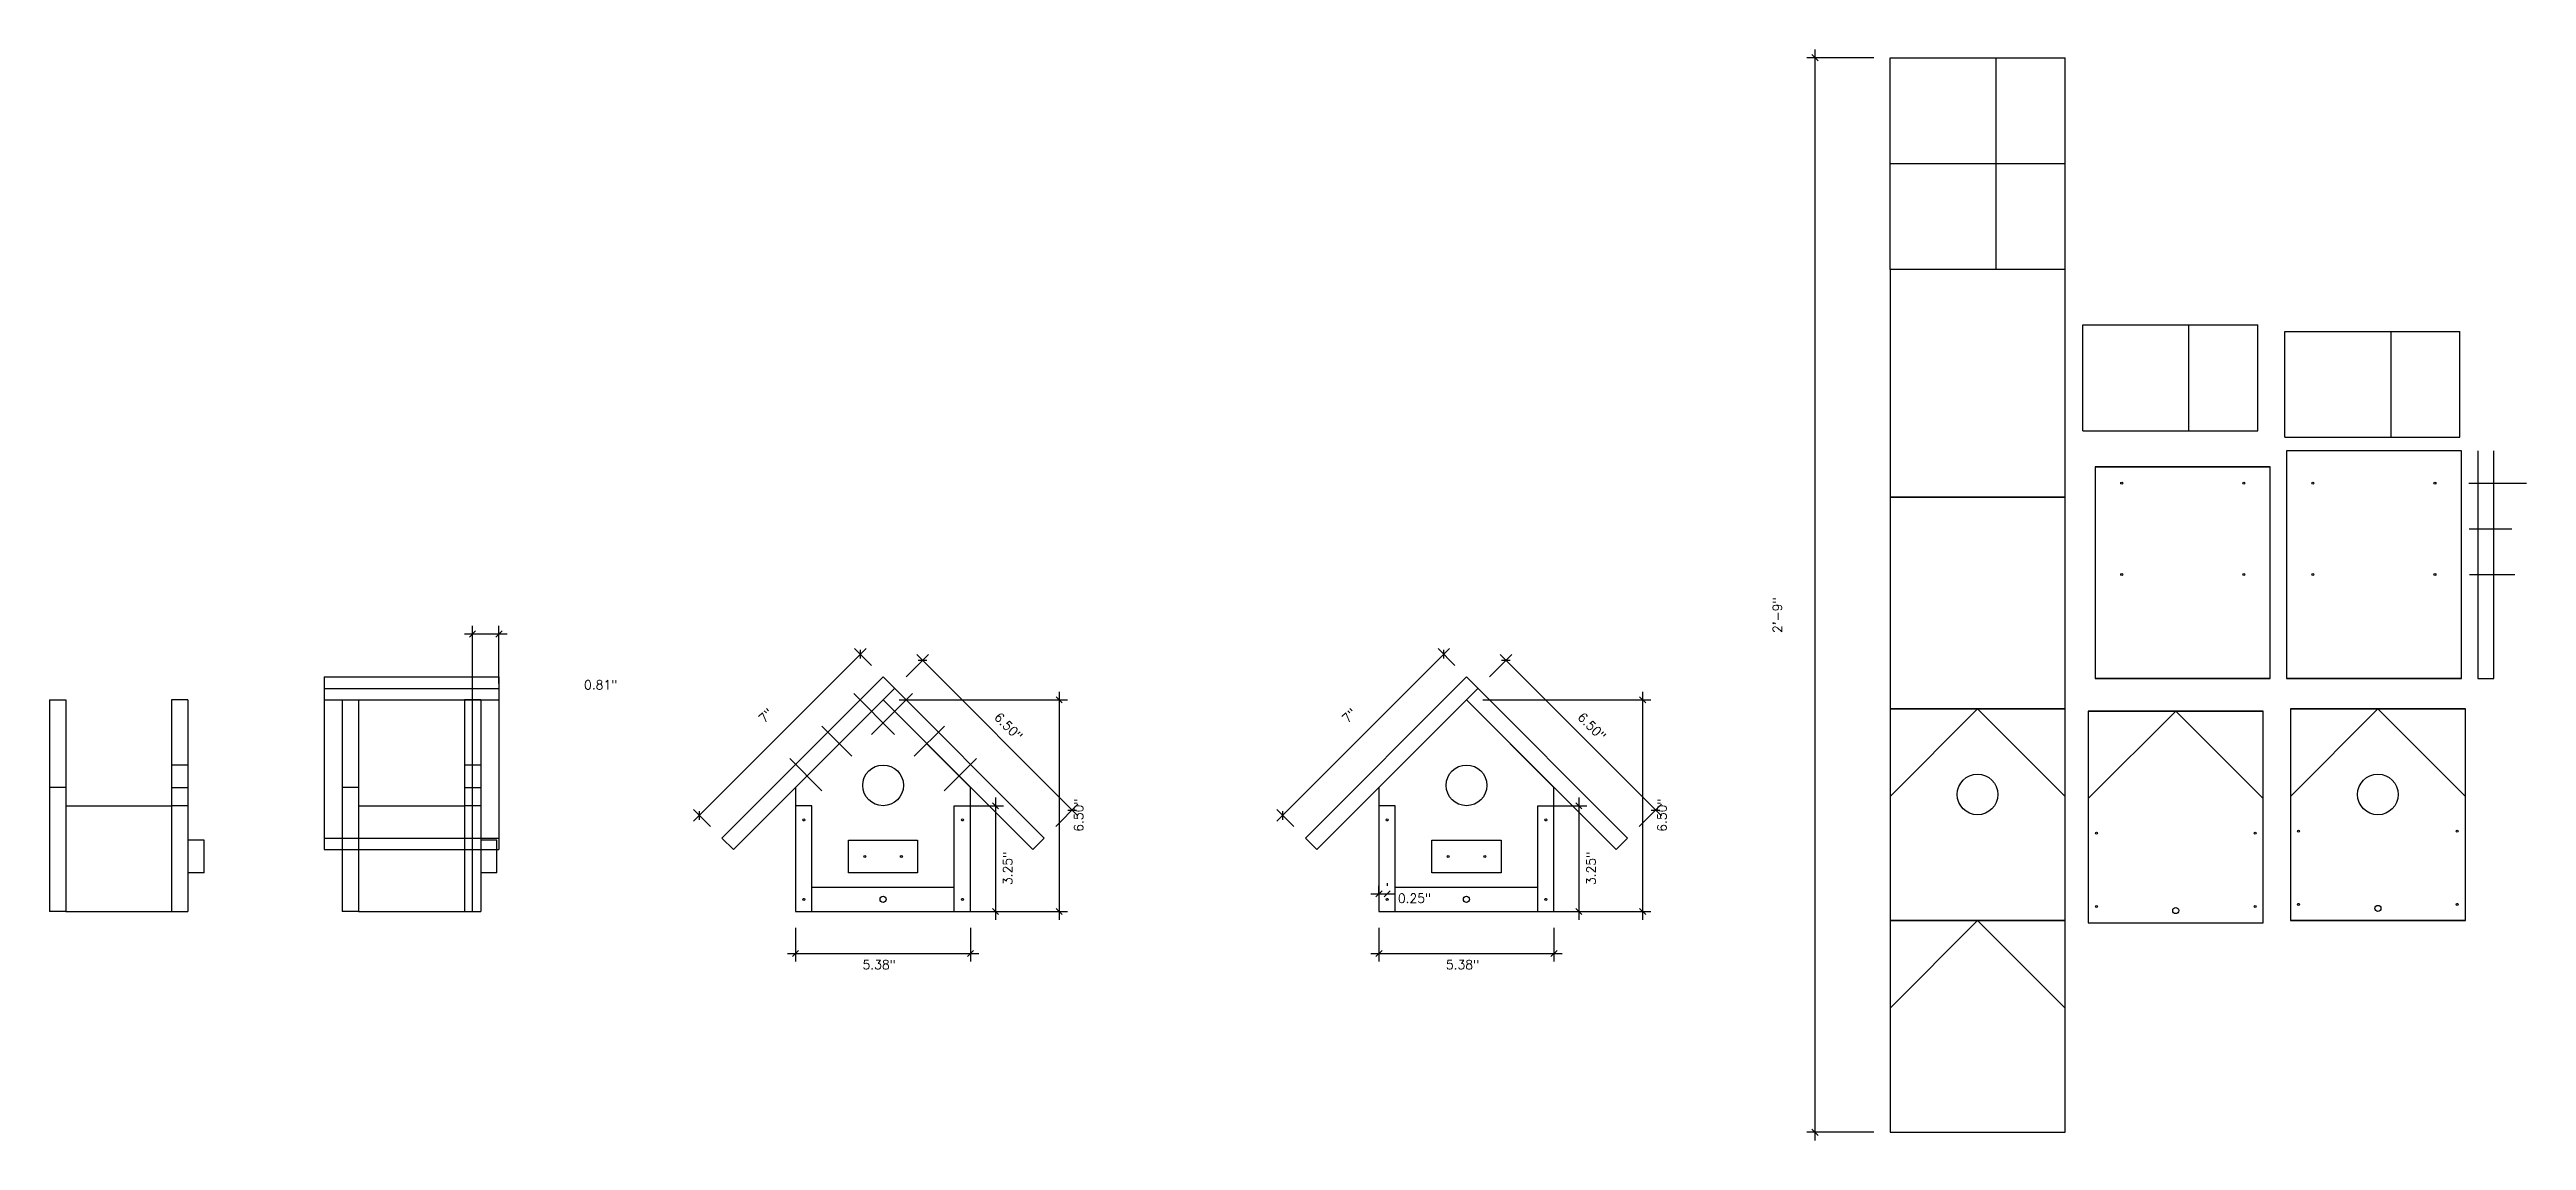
# Model space of a CAD drawing. Extents: x 82.8 to 158.9, y 206.1 to 239.6.
import ezdxf
from ezdxf.enums import TextEntityAlignment as Align

# ---------------------------------------------------------------- set-up
doc = ezdxf.new("R2010")
doc.units = 0
doc.header["$MEASUREMENT"] = 0
doc.layers.get('0').update_dxf_attribs({"linetype": 'CONTINUOUS'})
doc.layers.get('DEFPOINTS').update_dxf_attribs({"linetype": 'CONTINUOUS'})
doc.layers.add('PPCLCBH', color=131, linetype='CONTINUOUS')
doc.styles.add('DCADTXTSTYLE1', font='ROMANS')
doc.dimstyles.new('DCADSTYLE1', dxfattribs={"dimtxt": 0.28125, "dimasz": 0.09375, "dimexe": 0.25, "dimexo": 0.5, "dimgap": 0.5, "dimtad": 1, "dimdec": 4, "dimzin": 0, "dimtxsty": 'DCADTXTSTYLE1', "dimblk1": '_TICKMARKS_3', "dimblk2": '_TICKMARKS_3', "dimsah": 1, "dimcen": 0.09, "dimdle": 0.25, "dimclrd": 3, "dimclre": 3, "dimclrt": 51, "dimazin": 3, "dimtfac": 1, "dimtdec": 4, "dimtofl": 0, "dimtmove": 0, "dimatfit": 3, "dimtolj": 1, "dimtzin": 0})
doc.dimstyles.new('DCADSTYLE2', dxfattribs={"dimtxt": 0.28125, "dimasz": 0.09375, "dimexe": 0.25, "dimexo": 0.5, "dimgap": 0.5, "dimtad": 1, "dimdec": 4, "dimzin": 0, "dimtxsty": 'DCADTXTSTYLE1', "dimblk1": '_TICKMARKS_3', "dimblk2": '_TICKMARKS_3', "dimsah": 1, "dimcen": 0.09, "dimdle": 0.25, "dimclrd": 131, "dimclre": 131, "dimclrt": 51, "dimazin": 3, "dimtfac": 1, "dimtdec": 4, "dimtofl": 0, "dimtmove": 0, "dimatfit": 3, "dimtolj": 1, "dimtzin": 0})

# ---------------------------------------------------------------- blocks, each defined once
blk = doc.blocks.new('_TICKMARKS_3')
at = {"color": 3, "linetype": 'CONTINUOUS'}
blk.add_line((-1, -1), (1, 1), dxfattribs=at)
blk = doc.blocks.new('*D1')
at = {"color": 3, "linetype": 'CONTINUOUS', "ltscale": 12}
for p, q in [((108.923, 219.601), (114.086, 219.601)), ((113.836, 219.851), (113.836, 212.85)), ((108.923, 213.1), (114.086, 213.1))]:
    blk.add_line(p, q, dxfattribs=at)
at = {"layer": 'DEFPOINTS', "color": 3, "linetype": 'CONTINUOUS', "ltscale": 12}
for p in [(108.423, 219.601), (113.836, 219.601), (108.423, 213.1)]:
    blk.add_point(p, dxfattribs=at)
at = {"color": 3, "linetype": 'CONTINUOUS', "ltscale": 12, "xscale": 0.09375, "yscale": 0.09375, "zscale": 0.09375}
for p, rotation in [((113.836, 219.601), 90), ((113.836, 213.1), -90)]:
    blk.add_blockref('_TICKMARKS_3', p, dxfattribs=dict(at, rotation=rotation))
at = {"color": 51, "linetype": 'CONTINUOUS', "ltscale": 12, "style": 'DCADTXTSTYLE1', "width": 0.985}
blk.add_text('6.50"', height=0.2812, rotation=450, dxfattribs=at).set_placement((114.656, 215.551), align=Align.BOTTOM_LEFT)
blk = doc.blocks.new('*D2')
at = {"color": 131, "linetype": 'CONTINUOUS', "ltscale": 12}
for p, q in [((105.736, 212.6), (105.736, 211.566)), ((111.111, 212.6), (111.111, 211.566)), ((105.486, 211.816), (111.361, 211.816))]:
    blk.add_line(p, q, dxfattribs=at)
at = {"layer": 'DEFPOINTS', "color": 131, "linetype": 'CONTINUOUS', "ltscale": 12}
for p in [(105.736, 213.1), (111.111, 213.1), (105.736, 211.816)]:
    blk.add_point(p, dxfattribs=at)
at = {"color": 3, "linetype": 'CONTINUOUS', "ltscale": 12, "xscale": 0.09375, "yscale": 0.09375, "zscale": 0.09375, "rotation": 180}
blk.add_blockref('_TICKMARKS_3', (105.736, 211.816), dxfattribs=at)
at = {"color": 3, "linetype": 'CONTINUOUS', "ltscale": 12, "xscale": 0.09375, "yscale": 0.09375, "zscale": 0.09375}
blk.add_blockref('_TICKMARKS_3', (111.111, 211.816), dxfattribs=at)
at = {"color": 51, "linetype": 'CONTINUOUS', "ltscale": 12, "style": 'DCADTXTSTYLE1', "width": 0.985}
blk.add_text('5.38"', height=0.2812, dxfattribs=at).set_placement((107.794, 211.246), align=Align.BOTTOM_LEFT)
blk = doc.blocks.new('*D3')
at = {"color": 131, "linetype": 'CONTINUOUS', "ltscale": 12}
for p, q in [((111.111, 216.35), (112.125, 216.35)), ((111.875, 216.6), (111.875, 212.85)), ((111.111, 213.1), (112.125, 213.1))]:
    blk.add_line(p, q, dxfattribs=at)
at = {"layer": 'DEFPOINTS', "color": 131, "linetype": 'CONTINUOUS', "ltscale": 12}
for p in [(110.611, 216.35), (111.875, 216.35), (110.611, 213.1)]:
    blk.add_point(p, dxfattribs=at)
at = {"color": 3, "linetype": 'CONTINUOUS', "ltscale": 12, "xscale": 0.09375, "yscale": 0.09375, "zscale": 0.09375}
for p, rotation in [((111.875, 216.35), 90), ((111.875, 213.1), -90)]:
    blk.add_blockref('_TICKMARKS_3', p, dxfattribs=dict(at, rotation=rotation))
at = {"color": 51, "linetype": 'CONTINUOUS', "ltscale": 12, "style": 'DCADTXTSTYLE1', "width": 0.985}
blk.add_text('3.25"', height=0.2812, rotation=450, dxfattribs=at).set_placement((112.476, 213.916), align=Align.BOTTOM_LEFT)
blk = doc.blocks.new('*D4')
at = {"color": 131, "linetype": 'CONTINUOUS', "ltscale": 12}
for p, q in [((109.13, 220.308), (109.814, 220.991)), ((109.46, 220.991), (114.41, 216.041)), ((113.727, 215.712), (114.41, 216.395))]:
    blk.add_line(p, q, dxfattribs=at)
at = {"layer": 'DEFPOINTS', "color": 131, "linetype": 'CONTINUOUS', "ltscale": 12}
for p in [(109.637, 220.814), (108.777, 219.954), (113.373, 215.358)]:
    blk.add_point(p, dxfattribs=at)
at = {"color": 3, "linetype": 'CONTINUOUS', "ltscale": 12, "xscale": 0.09375, "yscale": 0.09375, "zscale": 0.09375}
for p, rotation in [((109.637, 220.814), 134.999999999992), ((114.233, 216.218), -45.000000000008)]:
    blk.add_blockref('_TICKMARKS_3', p, dxfattribs=dict(at, rotation=rotation))
at = {"color": 51, "linetype": 'CONTINUOUS', "ltscale": 12, "style": 'DCADTXTSTYLE1', "width": 0.985}
blk.add_text('6.50"', height=0.2812, rotation=315, dxfattribs=at).set_placement((111.755, 218.986), align=Align.BOTTOM_LEFT)
blk = doc.blocks.new('*D5')
at = {"color": 131, "linetype": 'CONTINUOUS', "ltscale": 12}
for p, q in [((102.6, 215.878), (107.903, 221.181)), ((108.07, 220.661), (107.55, 221.181)), ((103.12, 215.712), (102.6, 216.232))]:
    blk.add_line(p, q, dxfattribs=at)
at = {"layer": 'DEFPOINTS', "color": 131, "linetype": 'CONTINUOUS', "ltscale": 12}
for p in [(108.423, 220.308), (102.777, 216.055), (103.474, 215.358)]:
    blk.add_point(p, dxfattribs=at)
at = {"color": 3, "linetype": 'CONTINUOUS', "ltscale": 12, "xscale": 0.09375, "yscale": 0.09375, "zscale": 0.09375}
for p, rotation in [((107.727, 221.005), 45), ((102.777, 216.055), 225)]:
    blk.add_blockref('_TICKMARKS_3', p, dxfattribs=dict(at, rotation=rotation))
at = {"color": 51, "linetype": 'CONTINUOUS', "ltscale": 12, "style": 'DCADTXTSTYLE1', "width": 0.985}
blk.add_text('7"', height=0.2812, rotation=45, dxfattribs=at).set_placement((104.832, 218.806), align=Align.BOTTOM_LEFT)
blk = doc.blocks.new('*D6')
at = {"color": 3, "linetype": 'CONTINUOUS', "ltscale": 12}
for p, q in [((126.845, 219.601), (132.008, 219.601)), ((131.758, 219.851), (131.758, 212.85)), ((126.845, 213.1), (132.008, 213.1))]:
    blk.add_line(p, q, dxfattribs=at)
at = {"layer": 'DEFPOINTS', "color": 3, "linetype": 'CONTINUOUS', "ltscale": 12}
for p in [(126.345, 219.601), (131.758, 219.601), (126.345, 213.1)]:
    blk.add_point(p, dxfattribs=at)
at = {"color": 3, "linetype": 'CONTINUOUS', "ltscale": 12, "xscale": 0.09375, "yscale": 0.09375, "zscale": 0.09375}
for p, rotation in [((131.758, 219.601), 90), ((131.758, 213.1), -90)]:
    blk.add_blockref('_TICKMARKS_3', p, dxfattribs=dict(at, rotation=rotation))
at = {"color": 51, "linetype": 'CONTINUOUS', "ltscale": 12, "style": 'DCADTXTSTYLE1', "width": 0.985}
blk.add_text('6.50"', height=0.2812, rotation=450, dxfattribs=at).set_placement((132.579, 215.551), align=Align.BOTTOM_LEFT)
blk = doc.blocks.new('*D7')
at = {"color": 131, "linetype": 'CONTINUOUS', "ltscale": 12}
for p, q in [((123.658, 212.6), (123.658, 211.566)), ((129.033, 212.6), (129.033, 211.566)), ((123.408, 211.816), (129.283, 211.816))]:
    blk.add_line(p, q, dxfattribs=at)
at = {"layer": 'DEFPOINTS', "color": 131, "linetype": 'CONTINUOUS', "ltscale": 12}
for p in [(123.658, 213.1), (129.033, 213.1), (123.658, 211.816)]:
    blk.add_point(p, dxfattribs=at)
at = {"color": 3, "linetype": 'CONTINUOUS', "ltscale": 12, "xscale": 0.09375, "yscale": 0.09375, "zscale": 0.09375, "rotation": 180}
blk.add_blockref('_TICKMARKS_3', (123.658, 211.816), dxfattribs=at)
at = {"color": 3, "linetype": 'CONTINUOUS', "ltscale": 12, "xscale": 0.09375, "yscale": 0.09375, "zscale": 0.09375}
blk.add_blockref('_TICKMARKS_3', (129.033, 211.816), dxfattribs=at)
at = {"color": 51, "linetype": 'CONTINUOUS', "ltscale": 12, "style": 'DCADTXTSTYLE1', "width": 0.985}
blk.add_text('5.38"', height=0.2812, dxfattribs=at).set_placement((125.716, 211.246), align=Align.BOTTOM_LEFT)
blk = doc.blocks.new('*D8')
at = {"color": 131, "linetype": 'CONTINUOUS', "ltscale": 12}
for p, q in [((129.033, 216.35), (130.047, 216.35)), ((129.797, 216.6), (129.797, 212.85)), ((129.033, 213.1), (130.047, 213.1))]:
    blk.add_line(p, q, dxfattribs=at)
at = {"layer": 'DEFPOINTS', "color": 131, "linetype": 'CONTINUOUS', "ltscale": 12}
for p in [(128.533, 216.35), (129.797, 216.35), (128.533, 213.1)]:
    blk.add_point(p, dxfattribs=at)
at = {"color": 3, "linetype": 'CONTINUOUS', "ltscale": 12, "xscale": 0.09375, "yscale": 0.09375, "zscale": 0.09375}
for p, rotation in [((129.797, 216.35), 90), ((129.797, 213.1), -90)]:
    blk.add_blockref('_TICKMARKS_3', p, dxfattribs=dict(at, rotation=rotation))
at = {"color": 51, "linetype": 'CONTINUOUS', "ltscale": 12, "style": 'DCADTXTSTYLE1', "width": 0.985}
blk.add_text('3.25"', height=0.2812, rotation=450, dxfattribs=at).set_placement((130.398, 213.916), align=Align.BOTTOM_LEFT)
blk = doc.blocks.new('*D9')
at = {"color": 131, "linetype": 'CONTINUOUS', "ltscale": 12}
for p, q in [((127.053, 220.308), (127.736, 220.991)), ((127.382, 220.991), (132.332, 216.041)), ((131.649, 215.712), (132.332, 216.395))]:
    blk.add_line(p, q, dxfattribs=at)
at = {"layer": 'DEFPOINTS', "color": 131, "linetype": 'CONTINUOUS', "ltscale": 12}
for p in [(127.559, 220.814), (126.699, 219.954), (131.295, 215.358)]:
    blk.add_point(p, dxfattribs=at)
at = {"color": 3, "linetype": 'CONTINUOUS', "ltscale": 12, "xscale": 0.09375, "yscale": 0.09375, "zscale": 0.09375}
for p, rotation in [((127.559, 220.814), 134.999999999992), ((132.155, 216.218), -45.000000000008)]:
    blk.add_blockref('_TICKMARKS_3', p, dxfattribs=dict(at, rotation=rotation))
at = {"color": 51, "linetype": 'CONTINUOUS', "ltscale": 12, "style": 'DCADTXTSTYLE1', "width": 0.985}
blk.add_text('6.50"', height=0.2812, rotation=315, dxfattribs=at).set_placement((129.677, 218.986), align=Align.BOTTOM_LEFT)
blk = doc.blocks.new('*D10')
at = {"color": 131, "linetype": 'CONTINUOUS', "ltscale": 12}
for p, q in [((120.522, 215.878), (125.826, 221.181)), ((125.992, 220.661), (125.472, 221.181)), ((121.042, 215.712), (120.522, 216.232))]:
    blk.add_line(p, q, dxfattribs=at)
at = {"layer": 'DEFPOINTS', "color": 131, "linetype": 'CONTINUOUS', "ltscale": 12}
for p in [(126.345, 220.308), (120.699, 216.055), (121.396, 215.358)]:
    blk.add_point(p, dxfattribs=at)
at = {"color": 3, "linetype": 'CONTINUOUS', "ltscale": 12, "xscale": 0.09375, "yscale": 0.09375, "zscale": 0.09375}
for p, rotation in [((125.649, 221.005), 45), ((120.699, 216.055), 225)]:
    blk.add_blockref('_TICKMARKS_3', p, dxfattribs=dict(at, rotation=rotation))
at = {"color": 51, "linetype": 'CONTINUOUS', "ltscale": 12, "style": 'DCADTXTSTYLE1', "width": 0.985}
blk.add_text('7"', height=0.2812, rotation=45, dxfattribs=at).set_placement((122.754, 218.806), align=Align.BOTTOM_LEFT)
blk = doc.blocks.new('*D11')
at = {"color": 131, "linetype": 'CONTINUOUS', "ltscale": 12}
for p, q in [((96.874, 221.624), (95.562, 221.624)), ((95.812, 220.101), (95.812, 221.874)), ((96.624, 220.101), (96.624, 221.874))]:
    blk.add_line(p, q, dxfattribs=at)
at = {"layer": 'DEFPOINTS', "color": 131, "linetype": 'CONTINUOUS', "ltscale": 12}
for p in [(96.624, 221.624), (95.812, 219.601), (96.624, 219.601)]:
    blk.add_point(p, dxfattribs=at)
at = {"color": 3, "linetype": 'CONTINUOUS', "ltscale": 12, "xscale": 0.09375, "yscale": 0.09375, "zscale": 0.09375}
for p, rotation in [((95.812, 221.624), 180), ((96.624, 221.624), 360)]:
    blk.add_blockref('_TICKMARKS_3', p, dxfattribs=dict(at, rotation=rotation))
at = {"color": 51, "linetype": 'CONTINUOUS', "ltscale": 12, "style": 'DCADTXTSTYLE1', "width": 0.985}
blk.add_text('0.81"', height=0.2812, rotation=360, dxfattribs=at).set_placement((99.239, 219.838), align=Align.BOTTOM_LEFT)
blk = doc.blocks.new('*D12')
at = {"color": 131, "linetype": 'CONTINUOUS', "ltscale": 12}
for p, q in [((123.658, 213.6), (123.658, 213.895)), ((123.908, 213.975), (123.908, 213.895)), ((123.408, 213.645), (124.158, 213.645))]:
    blk.add_line(p, q, dxfattribs=at)
at = {"layer": 'DEFPOINTS', "color": 131, "linetype": 'CONTINUOUS', "ltscale": 12}
for p in [(123.658, 213.645), (123.658, 213.1), (123.908, 213.475)]:
    blk.add_point(p, dxfattribs=at)
at = {"color": 3, "linetype": 'CONTINUOUS', "ltscale": 12, "xscale": 0.09375, "yscale": 0.09375, "zscale": 0.09375, "rotation": 180}
blk.add_blockref('_TICKMARKS_3', (123.658, 213.645), dxfattribs=at)
at = {"color": 3, "linetype": 'CONTINUOUS', "ltscale": 12, "xscale": 0.09375, "yscale": 0.09375, "zscale": 0.09375}
blk.add_blockref('_TICKMARKS_3', (123.908, 213.645), dxfattribs=at)
at = {"color": 51, "linetype": 'CONTINUOUS', "ltscale": 12, "style": 'DCADTXTSTYLE1', "width": 0.985}
blk.add_text('0.25"', height=0.2812, dxfattribs=at).set_placement((124.238, 213.286), align=Align.BOTTOM_LEFT)
blk = doc.blocks.new('*D13')
at = {"color": 131, "linetype": 'CONTINUOUS', "ltscale": 12}
for p, q in [((138.859, 239.322), (136.801, 239.322)), ((137.051, 239.572), (137.051, 206.072)), ((138.859, 206.322), (136.801, 206.322))]:
    blk.add_line(p, q, dxfattribs=at)
at = {"layer": 'DEFPOINTS', "color": 131, "linetype": 'CONTINUOUS', "ltscale": 12}
for p in [(137.051, 239.322), (139.359, 239.322), (139.359, 206.322)]:
    blk.add_point(p, dxfattribs=at)
at = {"color": 3, "linetype": 'CONTINUOUS', "ltscale": 12, "xscale": 0.09375, "yscale": 0.09375, "zscale": 0.09375}
for p, rotation in [((137.051, 239.322), 90), ((137.051, 206.322), -90)]:
    blk.add_blockref('_TICKMARKS_3', p, dxfattribs=dict(at, rotation=rotation))
at = {"color": 51, "linetype": 'CONTINUOUS', "ltscale": 12, "style": 'DCADTXTSTYLE1', "width": 0.985}
blk.add_text('2\'-9"', height=0.2812, rotation=450, dxfattribs=at).set_placement((136.122, 221.656), align=Align.BOTTOM_LEFT)

msp = doc.modelspace()

# ---------------------------------------------------------------- linework, layer by layer
at = {"layer": 'PPCLCBH', "color": 131, "linetype": 'CONTINUOUS', "ltscale": 12}
for p, q in [((139.35863, 236.07208), (139.35863, 239.32208)), ((139.35863, 239.32208), (142.60863, 239.32208)), ((142.60863, 239.32208), (142.60863, 236.07208)), ((142.60863, 239.32208), (142.60863, 236.07208)), ((142.60863, 239.32208), (144.73363, 239.32208)), ((144.73363, 236.07208), (144.73363, 239.32208)), ((139.35863, 232.82208), (139.35863, 236.07208)), ((139.35863, 236.07208), (142.60863, 236.07208)), ((142.60863, 236.07208), (142.60863, 232.82208)), ((142.60863, 236.07208), (144.73363, 236.07208)), ((144.73363, 232.82208), (144.73363, 236.07208)), ((144.73363, 232.82208), (139.35863, 232.82208)), ((139.35863, 232.82208), (139.35863, 225.82208)), ((144.73363, 225.82208), (144.73363, 232.82208)), ((145.27901, 227.86508), (145.27901, 231.11508)), ((145.27901, 231.11508), (148.52901, 231.11508)), ((148.52901, 231.11508), (148.52901, 227.86508)), ((148.52901, 231.11508), (148.52901, 227.86508)), ((148.52901, 231.11508), (150.65401, 231.11508)), ((150.65401, 227.86508), (150.65401, 231.11508)), ((151.48934, 227.66482), (151.48934, 230.91482)), ((151.48934, 230.91482), (154.73934, 230.91482)), ((154.73934, 230.91482), (154.73934, 227.66482)), ((154.73934, 230.91482), (154.73934, 227.66482)), ((154.73934, 230.91482), (156.86434, 230.91482)), ((156.86434, 227.66482), (156.86434, 230.91482)), ((145.27901, 227.86508), (148.52901, 227.86508)), ((148.52901, 227.86508), (150.65401, 227.86508)), ((151.48934, 227.66482), (154.73934, 227.66482)), ((154.73934, 227.66482), (156.86434, 227.66482)), ((151.03575, 226.75362), (145.66075, 226.75362)), ((145.66075, 226.75362), (145.66075, 220.25362)), ((145.66075, 226.75362), (151.03575, 226.75362)), ((151.03575, 220.25362), (151.03575, 226.75362)), ((156.91075, 227.25362), (151.53575, 227.25362)), ((151.53575, 227.25362), (151.53575, 220.25362)), ((156.91075, 220.25362), (156.91075, 227.25362)), ((157.13609, 226.25363), (158.90831, 226.25363)), ((144.73363, 225.82208), (139.35863, 225.82208)), ((139.35863, 225.82208), (139.35863, 219.32208)), ((139.35863, 225.82208), (144.73363, 225.82208)), ((144.73363, 219.32208), (144.73363, 225.82208)), ((157.14617, 224.85328), (158.45752, 224.85328)), ((157.15626, 223.45294), (158.55406, 223.45294)), ((95.81178, 213.10082), (95.81178, 221.01661)), ((91.24928, 220.30793), (96.62428, 220.30793)), ((91.24928, 220.30793), (91.24928, 215.35817)), ((91.24928, 219.95438), (96.62428, 219.95438)), ((96.62428, 220.30793), (96.62428, 215.35817)), ((151.03575, 220.25362), (145.66075, 220.25362)), ((145.66075, 220.25362), (151.03575, 220.25362)), ((156.91075, 220.25362), (151.53575, 220.25362)), ((151.53575, 220.25362), (156.91075, 220.25362)), ((82.81738, 219.60082), (82.81738, 213.10082)), ((82.81738, 219.60082), (83.31738, 219.60082)), ((83.31738, 219.60082), (83.31738, 213.10082)), ((87.06738, 219.60082), (86.56738, 219.60082)), ((86.56738, 219.60082), (86.56738, 213.10082)), ((87.06738, 219.60082), (87.06738, 213.10082)), ((91.24928, 219.60082), (96.62428, 219.60082)), ((91.81178, 219.60082), (91.81178, 213.10082)), ((91.81178, 219.60082), (92.31178, 219.60082)), ((92.31178, 219.60082), (92.31178, 213.10082)), ((96.06178, 219.60082), (95.56178, 219.60082)), ((95.56178, 219.60082), (95.56178, 213.10082)), ((96.06178, 219.60082), (96.06178, 213.10082)), ((107.52205, 219.79504), (108.77519, 218.54189)), ((109.32469, 219.79504), (108.07154, 218.54189)), ((144.73363, 219.32208), (139.35863, 219.32208)), ((139.35863, 219.32208), (139.35863, 216.63458)), ((139.35863, 219.32208), (144.73363, 219.32208)), ((144.73363, 216.63458), (144.73363, 219.32208)), ((150.82219, 219.25776), (145.44719, 219.25776)), ((145.44719, 219.25776), (145.44719, 216.57026)), ((145.44719, 219.25776), (150.82219, 219.25776)), ((150.82219, 216.57026), (150.82219, 219.25776)), ((157.03252, 219.32208), (151.65752, 219.32208)), ((151.65752, 219.32208), (151.65752, 216.63458)), ((151.65752, 219.32208), (157.03252, 219.32208)), ((157.03252, 216.63458), (157.03252, 219.32208)), ((106.53898, 218.79771), (107.46625, 217.87044)), ((110.30776, 218.79771), (109.38049, 217.87044)), ((105.55592, 217.80038), (106.54431, 216.81198)), ((111.29082, 217.80038), (110.30242, 216.81198)), ((83.31738, 216.91332), (82.81738, 216.91332)), ((87.06738, 217.60082), (86.56738, 217.60082)), ((86.56738, 216.91332), (87.06738, 216.91332)), ((92.31178, 216.91332), (91.81178, 216.91332)), ((96.06178, 217.60082), (95.56178, 217.60082)), ((95.56178, 216.91332), (96.06178, 216.91332)), ((83.31738, 216.35082), (86.56738, 216.35082)), ((87.06738, 216.35082), (86.56738, 216.35082)), ((92.31178, 216.35082), (95.56178, 216.35082)), ((96.06178, 216.35082), (95.56178, 216.35082)), ((139.35863, 216.63458), (139.35863, 212.82208)), ((144.73363, 212.82208), (144.73363, 216.63458)), ((145.44719, 216.57026), (145.44719, 212.75776)), ((150.82219, 212.75776), (150.82219, 216.57026)), ((151.65752, 216.63458), (151.65752, 212.82208)), ((157.03252, 212.82208), (157.03252, 216.63458)), ((91.24928, 215.35817), (96.62428, 215.35817)), ((91.24928, 215.35817), (91.24928, 215.00461)), ((96.62428, 215.35817), (96.62428, 215.00461)), ((87.56738, 215.28832), (87.06738, 215.28832)), ((87.56738, 214.28832), (87.56738, 215.28832)), ((91.24928, 215.00461), (96.62428, 215.00461)), ((96.56178, 215.28832), (96.06178, 215.28832)), ((96.56178, 214.28832), (96.56178, 215.28832)), ((87.56738, 214.28832), (87.06738, 214.28832)), ((96.56178, 214.28832), (96.06178, 214.28832)), ((83.31738, 213.10082), (82.81738, 213.10082)), ((83.31738, 213.10082), (86.56738, 213.10082)), ((86.56738, 213.10082), (87.06738, 213.10082)), ((92.31178, 213.10082), (91.81178, 213.10082)), ((92.31178, 213.10082), (95.56178, 213.10082)), ((95.56178, 213.10082), (96.06178, 213.10082)), ((144.73363, 212.82208), (139.35863, 212.82208)), ((139.35863, 212.82208), (139.35863, 210.13458)), ((139.35863, 212.82208), (144.73363, 212.82208)), ((144.73363, 210.13458), (144.73363, 212.82208)), ((145.44719, 212.75776), (150.82219, 212.75776)), ((157.03252, 212.82208), (151.65752, 212.82208)), ((151.65752, 212.82208), (157.03252, 212.82208)), ((139.35863, 210.13458), (139.35863, 206.32208)), ((144.73363, 206.32208), (144.73363, 210.13458)), ((139.35863, 206.32208), (144.73363, 206.32208))]:
    msp.add_line(p, q, dxfattribs=at)
at = {"layer": 'PPCLCBH', "color": 1, "linetype": 'CONTINUOUS', "ltscale": 12}
for p, q in [((157.41075, 227.25363), (157.41075, 220.25362)), ((157.91075, 220.25362), (157.91075, 227.25363)), ((108.42337, 220.30793), (103.47361, 215.35817)), ((103.82716, 215.00461), (108.77692, 219.95438)), ((108.42337, 220.30793), (113.37313, 215.35817)), ((108.42337, 219.60082), (108.77692, 219.95438)), ((126.34548, 220.30793), (121.39572, 215.35817)), ((121.74928, 215.00461), (126.69904, 219.95438)), ((126.34548, 220.30793), (131.29525, 215.35817)), ((126.34548, 219.60082), (126.69904, 219.95438)), ((157.41075, 220.25362), (157.91075, 220.25362)), ((113.01958, 215.00461), (108.42337, 219.60082)), ((130.94169, 215.00461), (126.34548, 219.60082)), ((103.47361, 215.35817), (103.82716, 215.00461)), ((113.37313, 215.35817), (113.01958, 215.00461)), ((121.39572, 215.35817), (121.74928, 215.00461)), ((131.29525, 215.35817), (130.94169, 215.00461))]:
    msp.add_line(p, q, dxfattribs=at)
at = {"layer": 'PPCLCBH', "color": 211, "linetype": 'CONTINUOUS', "ltscale": 12}
for p, q in [((105.73587, 216.91332), (108.42337, 219.60082)), ((108.42337, 219.60082), (111.11087, 216.91332)), ((123.65798, 216.91332), (126.34548, 219.60082)), ((126.34548, 219.60082), (129.03298, 216.91332)), ((105.73587, 216.91332), (105.73587, 213.10032)), ((111.11087, 213.10032), (111.11087, 216.91332)), ((123.65798, 216.91332), (123.65798, 213.10032)), ((129.03298, 213.10032), (129.03298, 216.91332)), ((106.23587, 216.35032), (105.73587, 216.35032)), ((106.23587, 213.10032), (106.23587, 216.35032)), ((110.61087, 213.10032), (110.61087, 216.35032)), ((110.61087, 216.35032), (111.11087, 216.35032)), ((124.15798, 216.35032), (123.65798, 216.35032)), ((124.15798, 213.10032), (124.15798, 216.35032)), ((128.53298, 213.10032), (128.53298, 216.35032)), ((128.53298, 216.35032), (129.03298, 216.35032)), ((107.36087, 215.28832), (109.48587, 215.28832)), ((107.36087, 214.28832), (107.36087, 215.28832)), ((109.48587, 215.28832), (109.48587, 214.28832)), ((125.28298, 215.28832), (127.40798, 215.28832)), ((125.28298, 214.28832), (125.28298, 215.28832)), ((127.40798, 215.28832), (127.40798, 214.28832)), ((106.23587, 213.85032), (110.61087, 213.85032)), ((109.48587, 214.28832), (107.36087, 214.28832)), ((124.15798, 213.85032), (128.53298, 213.85032)), ((127.40798, 214.28832), (125.28298, 214.28832)), ((105.73587, 213.10032), (111.11087, 213.10032)), ((123.65798, 213.10032), (129.03298, 213.10032))]:
    msp.add_line(p, q, dxfattribs=at)
at = {"layer": 'PPCLCBH', "color": 51, "linetype": 'CONTINUOUS', "ltscale": 12}
for p, q in [((142.04613, 219.32208), (139.35863, 216.63458)), ((142.04613, 219.32208), (144.73363, 216.63458)), ((148.13469, 219.25776), (145.44719, 216.57026)), ((148.13469, 219.25776), (150.82219, 216.57026)), ((154.34502, 219.32208), (151.65752, 216.63458)), ((154.34502, 219.32208), (157.03252, 216.63458)), ((142.04613, 212.82208), (139.35863, 210.13458)), ((142.04613, 212.82208), (144.73363, 210.13458))]:
    msp.add_line(p, q, dxfattribs=at)
at = {"layer": 'PPCLCBH', "color": 131, "linetype": 'CONTINUOUS', "ltscale": 12}
for centre in [(146.47375, 226.25363), (150.22275, 226.25363), (152.34875, 226.25363), (156.09775, 226.25363), (146.47375, 223.45294), (150.22275, 223.45294), (152.34875, 223.45294), (156.09775, 223.45294), (145.69719, 215.50776), (150.57219, 215.50776), (151.90752, 215.57208), (156.78252, 215.57208), (145.69719, 213.25776), (150.57219, 213.25776), (151.90752, 213.32208), (156.78252, 213.32208)]:
    msp.add_circle(centre, 0.03125, dxfattribs=at)
at = {"layer": 'PPCLCBH', "color": 211, "linetype": 'CONTINUOUS', "ltscale": 12}
for centre, radius in [((108.42337, 216.97582), 0.625), ((126.34548, 216.97582), 0.625), ((142.04613, 216.69708), 0.625), ((154.34502, 216.69708), 0.625), ((105.98587, 215.91332), 0.03125), ((110.86087, 215.91332), 0.03125), ((123.90798, 215.91332), 0.03125), ((128.78298, 215.91332), 0.03125), ((107.86087, 214.78832), 0.03125), ((108.98587, 214.78832), 0.03125), ((125.78298, 214.78832), 0.03125), ((126.90798, 214.78832), 0.03125), ((105.98587, 213.47532), 0.03125), ((108.42337, 213.47532), 0.09375), ((110.86087, 213.47532), 0.03125), ((123.90798, 213.47532), 0.03125), ((126.34548, 213.47532), 0.09375), ((128.78298, 213.47532), 0.03125), ((148.13469, 213.13276), 0.09375), ((154.34502, 213.19708), 0.09375)]:
    msp.add_circle(centre, radius, dxfattribs=at)

# ---------------------------------------------------------------- dimensions: what is measured, and where the dimension line sits
at = {"layer": 'PPCLCBH', "color": 131, "linetype": 'CONTINUOUS', "ltscale": 12}
for base, p1, p2, angle, picture, middle, dimtype in [((137.05084, 206.32208), (139.35863, 239.32208), (139.35863, 206.32208), 90, '*D13', (136.71785, 221.65627), 160), ((107.72661, 221.00468), (103.47361, 215.35817), (108.42337, 220.30793), 45, '*D5', (104.83228, 219.64964), 161), ((114.23308, 216.21811), (108.77692, 219.95438), (113.37313, 215.35817), 315, '*D4', (111.75525, 218.16892), 161), ((125.64873, 221.00468), (121.39572, 215.35817), (126.34548, 220.30793), 45, '*D10', (122.7544, 219.64964), 161), ((132.15519, 216.21811), (126.69904, 219.95438), (131.29525, 215.35817), 315, '*D9', (129.67736, 218.16892), 161), ((111.8753, 213.10032), (110.61087, 216.35032), (110.61087, 213.10032), 90, '*D3', (113.21216, 213.91606), 160), ((129.79741, 213.10032), (128.53298, 216.35032), (128.53298, 213.10032), 90, '*D8', (131.13428, 213.91606), 160)]:
    dim = msp.add_linear_dim(base=base, p1=p1, p2=p2, angle=angle, dimstyle='DCADSTYLE2', dxfattribs=at)
    dim.commit()
    dim.dimension.update_dxf_attribs({"geometry": picture, "text_midpoint": middle, "dimtype": dimtype})
for base, p1, p2, picture, middle in [((95.81178, 221.62373), (96.62428, 219.60082), (95.81178, 219.60082), '*D11', (98.35476, 219.83806)), ((123.90798, 213.64501), (123.65798, 213.10032), (123.90798, 213.47532), '*D12', (124.80708, 213.2864)), ((111.11087, 211.81613), (105.73587, 213.10032), (111.11087, 213.10032), '*D2', (108.86498, 211.24614)), ((129.03298, 211.81613), (123.65798, 213.10032), (129.03298, 213.10032), '*D7', (126.78709, 211.24614))]:
    dim = msp.add_linear_dim(base=base, p1=p1, p2=p2, dimstyle='DCADSTYLE2', dxfattribs=at)
    dim.commit()
    dim.dimension.update_dxf_attribs({"geometry": picture, "text_midpoint": middle, "dimtype": 160})
at = {"layer": 'PPCLCBH', "color": 3, "linetype": 'CONTINUOUS', "ltscale": 12}
for base, p1, p2, picture, middle in [((113.83614, 213.10032), (108.42337, 219.60082), (108.42337, 213.10032), '*D1', (115.80827, 215.551)), ((131.75825, 213.10032), (126.34548, 219.60082), (126.34548, 213.10032), '*D6', (133.73039, 215.551))]:
    dim = msp.add_linear_dim(base=base, p1=p1, p2=p2, angle=90, dimstyle='DCADSTYLE1', dxfattribs=at)
    dim.commit()
    dim.dimension.update_dxf_attribs({"geometry": picture, "text_midpoint": middle, "dimtype": 160})

doc.saveas('drawing.dxf')
